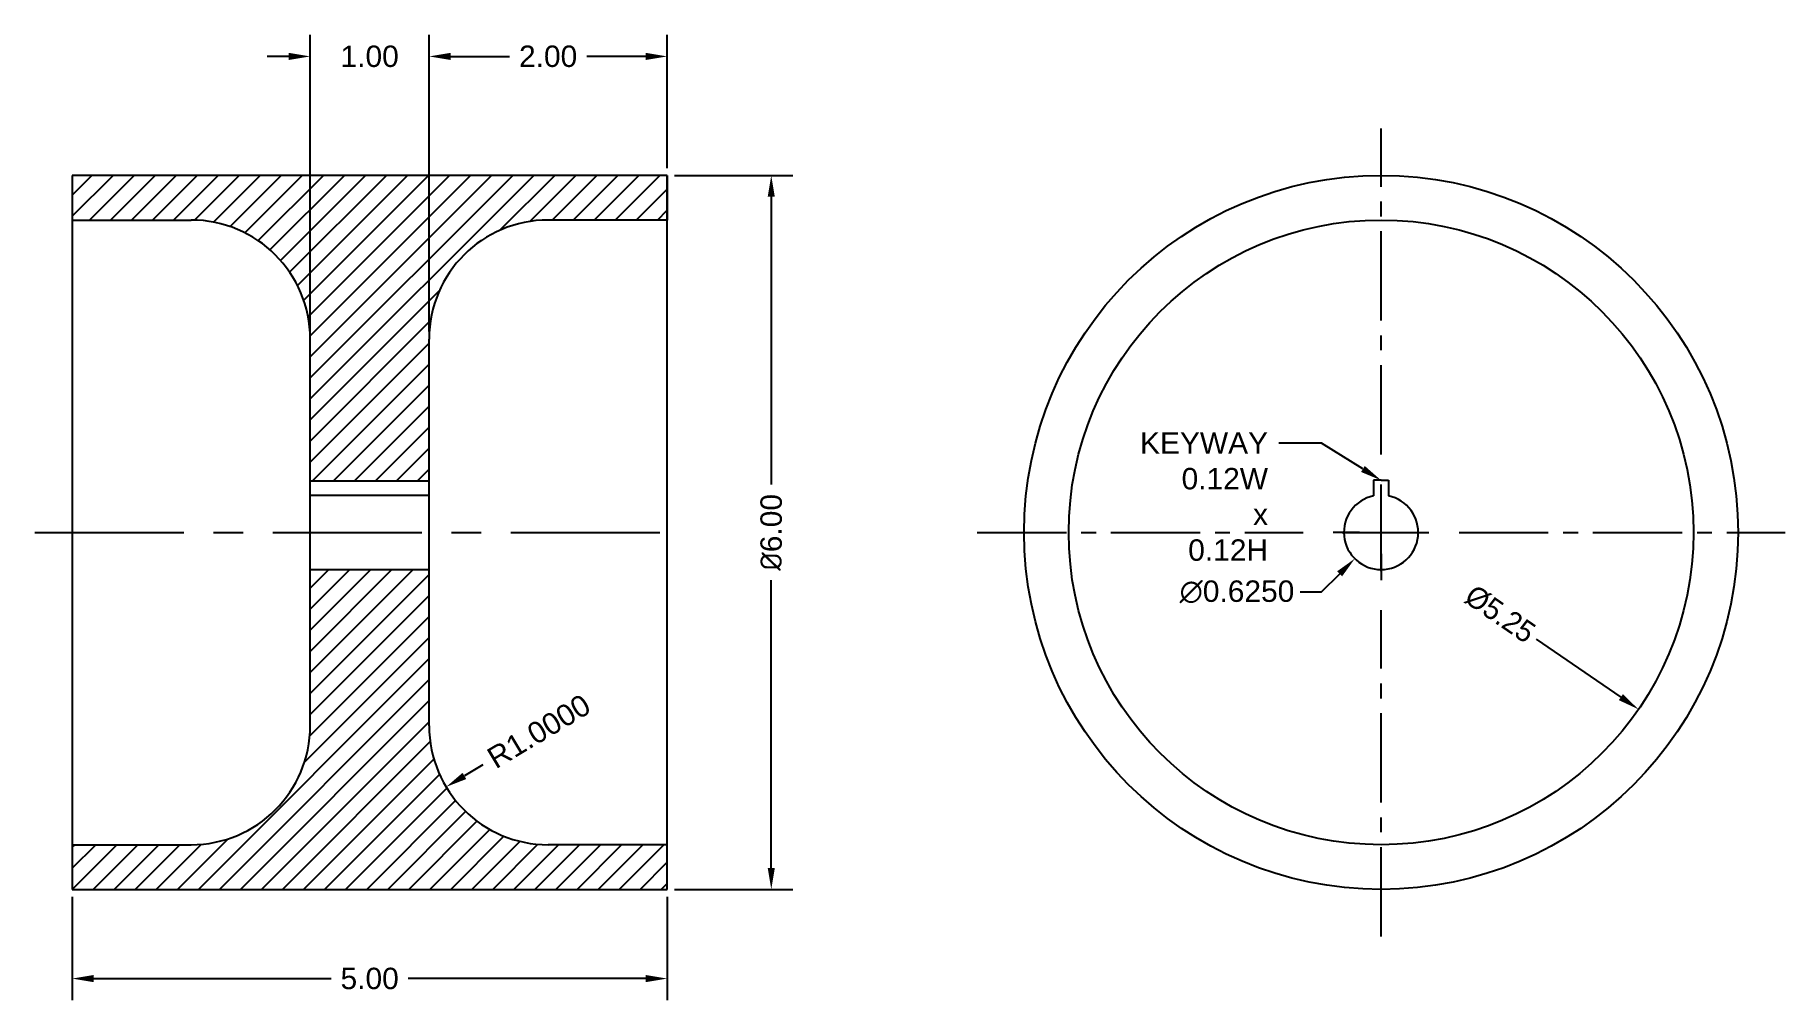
# Model space of a CAD drawing. Header units: feet. Extents: x 3.4 to 18.1, y 2.8 to 10.9.
import ezdxf
from ezdxf import colors
from ezdxf.entities.mleader import LeaderData, LeaderLine
from ezdxf.math import Vec2, Vec3

# ---------------------------------------------------------------- set-up
doc = ezdxf.new("R2010")
doc.units = ezdxf.units.FT
doc.header["$MEASUREMENT"] = 0
doc.linetypes.add('CENTER', pattern=[2, 1.25, -0.25, 0.25, -0.25])
doc.linetypes.add('CENTER2', pattern=[1.125, 0.75, -0.125, 0.125, -0.125])
doc.layers.add('中心線', color=3, linetype='CENTER')
doc.layers.add('輪廓線', color=1, linetype='Continuous')
doc.styles.get("Standard").update_dxf_attribs({"font": 'arial.ttf'})
doc.dimstyles.get("Standard").update_dxf_attribs({"dimtxt": 0.18, "dimasz": 0.18, "dimexe": 0.18, "dimexo": 0.0625, "dimgap": 0.09, "dimtad": 0, "dimtih": 1, "dimtoh": 1, "dimdec": 4, "dimzin": 0, "dimdsep": 46, "dimtxsty": 'Standard', "dimcen": 0.09, "dimadec": 0, "dimazin": 0, "dimtfac": 1, "dimtdec": 4, "dimtofl": 0, "dimtmove": 0, "dimatfit": 3, "dimfxl": 1, "dimtolj": 1, "dimtzin": 0, "dimarcsym": 0})

# ---------------------------------------------------------------- blocks, each defined once
blk = doc.blocks.new('*U2')
at = {"layer": '中心線', "color": 0, "linetype": 'CENTER2', "transparency": 16777216}
for p, q in [((0, 0.655), (0, 3.395)), ((-3.395, 0), (-0.655, 0)), ((0.655, 0), (3.395, 0)), ((0, -3.395), (0, -0.655))]:
    blk.add_line(p, q, dxfattribs=at)
at = {"layer": '中心線', "color": 0, "linetype": 'Continuous', "transparency": 16777216}
for p, q in [((0, -0.327), (0, 0.327)), ((-0.327, 0), (0.327, 0))]:
    blk.add_line(p, q, dxfattribs=at)
blk = doc.blocks.new('*D4')
at = {"color": 0, "lineweight": -2, "transparency": 16777216}
blk.add_line((7.201, 4.796), (7.047, 4.703), dxfattribs=at)
at = {"color": 0, "transparency": 16777216}
blk.add_solid([(7.031, 4.729), (7.062, 4.677), (6.893, 4.611)], dxfattribs=at)
at = {"layer": 'Defpoints', "color": 0, "transparency": 16777216}
for p in [(7.75, 5.125), (6.893, 4.611)]:
    blk.add_point(p, dxfattribs=at)
at = {"color": 0, "transparency": 16777216, "insert": (7.672, 5.078), "char_height": 0.18, "attachment_point": 5, "rotation": 30.9638}
blk.add_mtext('\\A1;R1.0000', dxfattribs=at)
blk = doc.blocks.new('*D6')
at = {"color": 0, "lineweight": -2, "transparency": 16777216}
for p, q in [((6.75, 8.438), (6.75, 10.93)), ((8.75, 9.812), (8.75, 10.93)), ((6.93, 10.75), (7.425, 10.75)), ((8.57, 10.75), (8.075, 10.75))]:
    blk.add_line(p, q, dxfattribs=at)
at = {"color": 0, "transparency": 16777216}
for points in [[(6.93, 10.78), (6.93, 10.72), (6.75, 10.75)], [(8.57, 10.78), (8.57, 10.72), (8.75, 10.75)]]:
    blk.add_solid(points, dxfattribs=at)
at = {"layer": 'Defpoints', "color": 0, "transparency": 16777216}
for p in [(6.75, 10.75), (8.75, 9.75), (6.75, 8.375)]:
    blk.add_point(p, dxfattribs=at)
at = {"color": 0, "transparency": 16777216, "insert": (7.75, 10.75), "char_height": 0.18, "attachment_point": 5}
blk.add_mtext('\\A1;2.00', dxfattribs=at)
blk = doc.blocks.new('*D7')
at = {"color": 0, "lineweight": -2, "transparency": 16777216}
for p, q in [((5.75, 8.4375), (5.75, 10.93)), ((6.75, 8.4375), (6.75, 10.93)), ((5.57, 10.75), (5.39, 10.75)), ((6.93, 10.75), (7.11, 10.75))]:
    blk.add_line(p, q, dxfattribs=at)
at = {"color": 0, "transparency": 16777216}
for points in [[(5.57, 10.78), (5.57, 10.72), (5.75, 10.75)], [(6.93, 10.78), (6.93, 10.72), (6.75, 10.75)]]:
    blk.add_solid(points, dxfattribs=at)
at = {"layer": 'Defpoints', "color": 0, "transparency": 16777216}
for p in [(6.75, 10.75), (5.75, 8.375), (6.75, 8.375)]:
    blk.add_point(p, dxfattribs=at)
at = {"color": 0, "transparency": 16777216, "insert": (6.25, 10.75), "char_height": 0.18, "attachment_point": 5}
blk.add_mtext('\\A1;1.00', dxfattribs=at)
blk = doc.blocks.new('*D8')
at = {"color": 0, "lineweight": -2, "transparency": 16777216}
for p, q in [((8.813, 9.75), (9.805, 9.75)), ((9.625, 9.57), (9.625, 7.151)), ((9.625, 3.93), (9.625, 6.349)), ((8.813, 3.75), (9.805, 3.75))]:
    blk.add_line(p, q, dxfattribs=at)
at = {"color": 0, "transparency": 16777216}
for points in [[(9.595, 9.57), (9.655, 9.57), (9.625, 9.75)], [(9.595, 3.93), (9.655, 3.93), (9.625, 3.75)]]:
    blk.add_solid(points, dxfattribs=at)
at = {"layer": 'Defpoints', "color": 0, "transparency": 16777216}
for p in [(8.75, 9.75), (9.625, 9.75), (8.75, 3.75)]:
    blk.add_point(p, dxfattribs=at)
at = {"color": 0, "transparency": 16777216, "insert": (9.625, 6.75), "char_height": 0.18, "attachment_point": 5, "rotation": 90}
blk.add_mtext('\\A1;{\\fISOCPEUR|b0|i0|c136|p34;%%C}6.00', dxfattribs=at)
blk = doc.blocks.new('*D9')
at = {"color": 0, "lineweight": -2, "transparency": 16777216}
for p, q in [((3.75, 3.688), (3.75, 2.82)), ((8.75, 3.688), (8.75, 2.82)), ((3.93, 3), (5.927, 3)), ((8.57, 3), (6.573, 3))]:
    blk.add_line(p, q, dxfattribs=at)
at = {"color": 0, "transparency": 16777216}
for points in [[(3.93, 3.03), (3.93, 2.97), (3.75, 3)], [(8.57, 3.03), (8.57, 2.97), (8.75, 3)]]:
    blk.add_solid(points, dxfattribs=at)
at = {"layer": 'Defpoints', "color": 0, "transparency": 16777216}
for p in [(3.75, 3.75), (8.75, 3.75), (8.75, 3)]:
    blk.add_point(p, dxfattribs=at)
at = {"color": 0, "transparency": 16777216, "insert": (6.25, 3), "char_height": 0.18, "attachment_point": 5}
blk.add_mtext('\\A1;5.00', dxfattribs=at)
blk = doc.blocks.new('*D10')
at = {"color": 0, "lineweight": -2, "transparency": 16777216}
blk.add_line((16.054, 5.853), (16.765, 5.365), dxfattribs=at)
at = {"color": 0, "transparency": 16777216}
blk.add_solid([(16.782, 5.39), (16.748, 5.34), (16.913, 5.263)], dxfattribs=at)
at = {"layer": 'Defpoints', "color": 0, "transparency": 16777216}
for p in [(12.587, 8.237), (16.913, 5.263)]:
    blk.add_point(p, dxfattribs=at)
at = {"color": 0, "transparency": 16777216, "insert": (15.75, 6.063), "char_height": 0.18, "attachment_point": 5, "rotation": 325.4915}
blk.add_mtext('\\A1;{\\fMS PGothic|b0|i0|c136|p34;%%C5.25}', dxfattribs=at)
blk = doc.blocks.new('*D11')
at = {"layer": 'Defpoints', "color": 0, "lineweight": -2, "transparency": 16777216}
for p, q in [((14.75, 6.93), (14.75, 7.152)), ((14.75, 6.66), (14.75, 6.84)), ((14.57, 6.75), (14.348, 6.75)), ((14.66, 6.75), (14.84, 6.75)), ((14.93, 6.75), (15.152, 6.75)), ((14.75, 6.57), (14.75, 6.347)), ((14.25, 6.25), (14.402, 6.402)), ((14.07, 6.25), (14.25, 6.25))]:
    blk.add_line(p, q, dxfattribs=at)
at = {"layer": 'Defpoints', "color": 0, "transparency": 16777216}
for p in [(14.971, 6.971), (14.529, 6.529)]:
    blk.add_point(p, dxfattribs=at)
blk.add_solid([(14.381, 6.423), (14.423, 6.381), (14.529, 6.529)], dxfattribs=at)
at = {"layer": 'Defpoints', "color": 0, "transparency": 16777216, "insert": (13.539, 6.25), "char_height": 0.18, "attachment_point": 5}
blk.add_mtext('\\A1;∅0.6250', dxfattribs=at)

msp = doc.modelspace()

# ---------------------------------------------------------------- hatches: boundary and pattern name
at = {"layer": '中心線'}
h = msp.add_hatch(dxfattribs=at)
h.set_pattern_fill('ANSI31', color=4)
h.paths.add_polyline_path([(6.75, 5.125), (6.75, 6.4375), (5.75, 6.4375), (5.75, 5.125, -0.41421356), (4.75, 4.125), (3.75, 4.125), (3.75, 3.75), (8.75, 3.75), (8.75, 4.125), (7.75, 4.125, -0.41421356)])
h.paths.add_polyline_path([(6.75, 8.375, -0.41421356), (7.75, 9.375), (8.75, 9.375), (8.75, 9.75), (3.75, 9.75), (3.75, 9.375), (4.75, 9.375, -0.41421356), (5.75, 8.375), (5.75, 7.1825), (6.75, 7.1825)])

# ---------------------------------------------------------------- linework, layer by layer
msp.add_line((3.4375, 6.75), (8.9375, 6.75), dxfattribs=at)
at = {"layer": '輪廓線'}
for p, q in [((8.75, 9.75), (3.75, 9.75)), ((3.75, 9.75), (3.75, 3.75)), ((8.75, 3.75), (8.75, 9.75)), ((8.75, 9.75), (8.75, 9.375)), ((3.75, 9.375), (4.75, 9.375)), ((8.75, 9.375), (7.75, 9.375)), ((5.75, 5.125), (5.75, 8.375)), ((6.75, 5.125), (6.75, 8.375)), ((5.75, 7.1825), (6.75, 7.1825)), ((5.75, 7.0625), (6.75, 7.0625)), ((14.75, 7.1875), (14.6875, 7.1875)), ((14.6875, 7.1875), (14.6875, 7.05619)), ((14.75, 7.1875), (14.8125, 7.1875)), ((14.8125, 7.1875), (14.8125, 7.05619)), ((5.75, 6.4375), (6.75, 6.4375)), ((3.75, 4.125), (4.75, 4.125)), ((8.75, 4.125), (7.75, 4.125)), ((8.75, 3.75), (8.75, 4.125)), ((3.75, 3.75), (8.75, 3.75))]:
    msp.add_line(p, q, dxfattribs=at)
for radius in [3, 2.625]:
    msp.add_circle((14.75, 6.75), radius, dxfattribs=at)
for centre, radius, start, end in [((4.75, 8.375), 1, 0, 90), ((7.75, 8.375), 1, 90, 180), ((14.75, 6.75), 0.3125, 101.536959, 78.463041), ((4.75, 5.125), 1, 270, 0), ((7.75, 5.125), 1, 180, 270)]:
    msp.add_arc(centre, radius, start, end, dxfattribs=at)

# ---------------------------------------------------------------- block references
at = {"layer": '中心線', "linetype": 'CENTER2'}
msp.add_blockref('*U2', (14.75, 6.75), dxfattribs=at)

# ---------------------------------------------------------------- dimensions: what is measured, and where the dimension line sits
for base, p1, p2, text, picture, middle in [((6.75, 10.75), (5.75, 8.375), (6.75, 8.375), '1.00', '*D7', (6.25, 10.75)), ((6.75, 10.75), (8.75, 9.75), (6.75, 8.375), '2.00', '*D6', (7.75, 10.75)), ((8.75, 3), (3.75, 3.75), (8.75, 3.75), '5.00', '*D9', (6.25, 3))]:
    dim = msp.add_linear_dim(base=base, p1=p1, p2=p2, text=text, dimstyle='Standard', override={"dimtih": 0, "dimcen": -0.09})
    dim.commit()
    dim.dimension.update_dxf_attribs({"geometry": picture, "text_midpoint": middle})
dim = msp.add_linear_dim(base=(9.625, 9.75), p1=(8.75, 3.75), p2=(8.75, 9.75), angle=90, text='{\\fISOCPEUR|b0|i0|c136|p34;%%C}6.00', dimstyle='Standard', override={"dimtih": 0, "dimcen": -0.09})
dim.commit()
dim.dimension.update_dxf_attribs({"geometry": '*D8', "text_midpoint": (9.625, 6.75)})
dim = msp.add_diameter_dim_2p(p1=(12.58689, 8.23714), p2=(16.91311, 5.26286), text='{\\fMS PGothic|b0|i0|c136|p34;%%C5.25}', dimstyle='Standard', override={"dimtih": 0, "dimcen": -0.09})
dim.commit()
dim.dimension.update_dxf_attribs({"geometry": '*D10', "text_midpoint": (15.75, 6.0625), "dimtype": 163})
dim = msp.add_radius_dim(center=(7.75, 5.125), mpoint=(6.89251, 4.6105), dimstyle='Standard', override={"dimtih": 0, "dimcen": -0.09})
dim.commit()
dim.dimension.update_dxf_attribs({"geometry": '*D4', "text_midpoint": (7.67236, 5.07841), "dimtype": 164})
at = {"layer": 'Defpoints'}
dim = msp.add_diameter_dim_2p(p1=(14.97097, 6.97097), p2=(14.52903, 6.52903), dimstyle='Standard', override={"dimtih": 0, "dimcen": -0.09}, dxfattribs=at)
dim.commit()
dim.dimension.update_dxf_attribs({"geometry": '*D11', "text_midpoint": (13.53856, 6.25), "dimtype": 163})

# ---------------------------------------------------------------- leaders
ml = msp.add_multileader_mtext('Standard', dxfattribs=at)
ml.set_content('KEYWAY^J0.12W x 0.12H', color=256)
ml.set_leader_properties()
ml.build(insert=Vec2(0, 0))
ml.multileader.update_dxf_attribs({"dogleg_length": 0.36, "arrow_head_size": 0.18})
ctx = ml.context
ctx.base_point, ctx.char_height, ctx.arrow_head_size, ctx.landing_gap_size, ctx.plane_origin = Vec3(12.07748, 7.5), 0.18, 0.18, 0.09, Vec3(14.75, 7.1875)
ctx.text_align_type = 2
notes = []
notes.append((ctx, [(0, (1, 1, 0), (14.25, 7.5), (-1, 0), 0.36, [(0, [(14.75, 7.1875)], 0, [])])]))
ctx.mtext.insert, ctx.mtext.width, ctx.mtext.alignment, ctx.mtext.flow_direction = Vec3(13.8, 7.59153), 0.0103176, 3, 5
for ctx, leaders in notes:
    for number, flags, end, landing, length, lines in leaders:
        leader = LeaderData()
        leader.index, (leader.has_last_leader_line, leader.has_dogleg_vector, leader.attachment_direction) = number, flags
        leader.last_leader_point, leader.dogleg_vector, leader.dogleg_length = Vec3(end), Vec3(landing), length
        for number, points, colour, breaks in lines:
            line = LeaderLine()
            line.index, line.vertices, line.color, line.breaks = number, Vec3.list(points), colors.encode_raw_color(colour), breaks
            leader.lines.append(line)
        ctx.leaders.append(leader)

doc.saveas('drawing.dxf')
